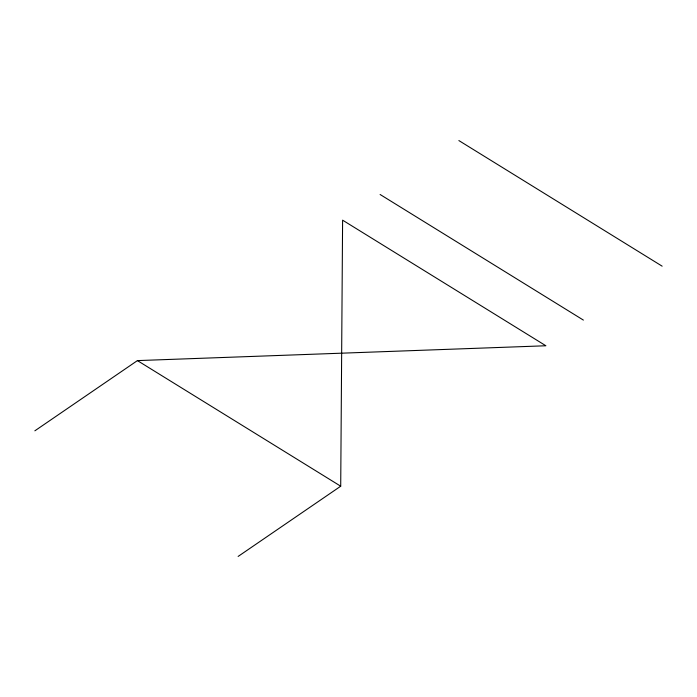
<?xml version="1.0" encoding="UTF-8"?>
<svg xmlns="http://www.w3.org/2000/svg" width="697" height="697" viewBox="0 0 697 697"><rect width="100%" height="100%" fill="white"/><g stroke="black" fill="none" stroke-linecap="round" stroke-linejoin="round"><path stroke-width="1.05" d="M238.13 556.433L340.711 486.21L342.602 220.165L545.873 345.764L137.431 360.602L34.85 430.824M458.87 140.567L662.15 266.176M380.109 194.489L583.38 320.089M137.431 360.602L340.711 486.21"/></g></svg>
